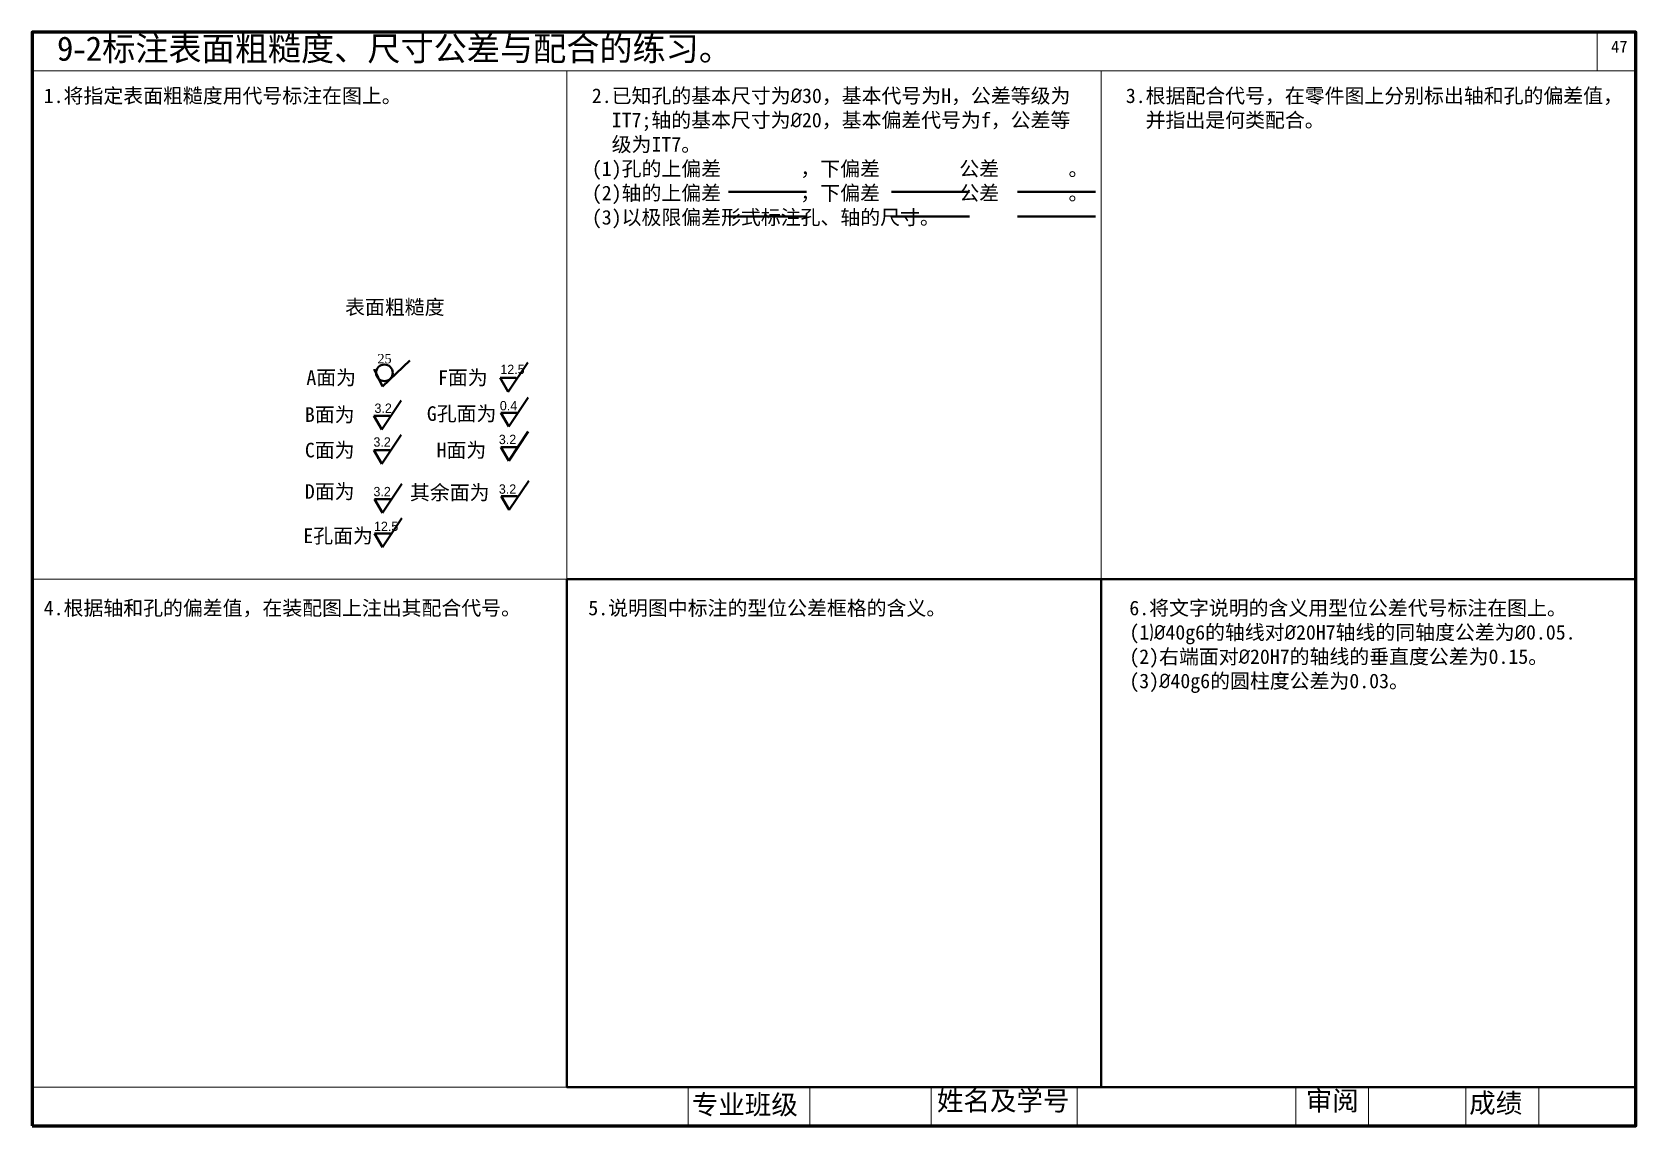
# Paper-space layout 'Layout1' of a CAD drawing. Header units: metres. Extents: x 41 to 371, y 26 to 251.
import ezdxf

# ---------------------------------------------------------------- set-up
doc = ezdxf.new("R2010")
doc.units = ezdxf.units.M
doc.header["$LTSCALE"] = 0.3
doc.layers.get('0').update_dxf_attribs({"lineweight": 40})
doc.layers.add('出图', color=7, linetype='Continuous', lineweight=15)
doc.styles.get("Standard").update_dxf_attribs({"font": 'TIMES.TTF', "height": 8})

psp = doc.layouts.get("Layout1")

# ---------------------------------------------------------------- linework, layer by layer
at = {"lineweight": 5}
for p, q in [((362.84, 243.14), (362.84, 251.14)), ((40.84, 243.14), (370.84, 243.14)), ((40.84, 34.14), (370.84, 34.14)), ((175.84, 26.14), (175.84, 34.14)), ((200.84, 26.14), (200.84, 34.14)), ((225.84, 26.14), (225.84, 34.14)), ((255.84, 26.14), (255.84, 34.14)), ((300.84, 26.14), (300.84, 34.14)), ((315.84, 26.14), (315.84, 34.14)), ((335.84, 26.14), (335.84, 34.14)), ((350.84, 26.14), (350.84, 34.14))]:
    psp.add_line(p, q, dxfattribs=at)
for p, q in [((184.1, 218.28), (200.16, 218.28)), ((217.68, 218.28), (233.73, 218.28)), ((243.59, 218.28), (259.65, 218.28)), ((184.1, 213.18), (200.16, 213.18)), ((217.68, 213.18), (233.73, 213.18)), ((243.59, 213.18), (259.65, 213.18)), ((111.23, 181.78), (112.92, 178.21)), ((112.92, 178.21), (118.6, 183.57)), ((138.82, 177.15), (142.82, 183.15)), ((140.46, 179.99), (137.18, 179.99)), ((137.18, 179.99), (138.82, 177.15)), ((112.81, 169.37), (116.81, 175.37)), ((138.93, 170), (142.93, 176)), ((114.45, 172.21), (111.17, 172.21)), ((111.17, 172.21), (112.81, 169.37)), ((137.29, 172.84), (138.93, 170)), ((140.57, 172.84), (137.29, 172.84)), ((112.81, 162.32), (116.81, 168.32)), ((138.93, 162.95), (142.93, 168.95)), ((111.17, 165.16), (112.81, 162.32)), ((114.45, 165.16), (111.17, 165.16)), ((140.57, 165.79), (137.29, 165.79)), ((137.29, 165.79), (138.93, 162.95)), ((139.03, 152.85), (143.03, 158.85)), ((112.92, 152.22), (116.92, 158.22)), ((140.67, 155.69), (137.39, 155.69)), ((137.39, 155.69), (139.03, 152.85)), ((111.28, 155.06), (112.92, 152.22)), ((114.56, 155.06), (111.28, 155.06)), ((112.92, 145.17), (116.92, 151.17)), ((114.56, 148.01), (111.28, 148.01)), ((111.28, 148.01), (112.92, 145.17)), ((260.84, 34.14), (260.84, 34.14))]:
    psp.add_line(p, q)
at = {"lineweight": 60}
psp.add_lwpolyline([(40.84, 26.14), (370.84, 26.14), (370.84, 251.14), (40.84, 251.14)], close=True, dxfattribs=at)
for points in [[(150.84, 138.64), (260.84, 138.64), (260.84, 34.14), (150.84, 34.14)], [(260.84, 138.64), (370.84, 138.64), (370.84, 34.14), (260.84, 34.14)]]:
    psp.add_lwpolyline(points, close=True)
psp.add_circle((113.34, 181.05), 1.71)
at = {"layer": '出图'}
for points in [[(40.84, 243.14), (150.84, 243.14), (150.84, 138.64), (40.84, 138.64)], [(150.84, 243.14), (260.84, 243.14), (260.84, 138.64), (150.84, 138.64)], [(260.84, 243.14), (370.84, 243.14), (370.84, 138.64), (260.84, 138.64)], [(40.84, 138.64), (150.84, 138.64), (150.84, 34.14), (40.84, 34.14)]]:
    psp.add_lwpolyline(points, close=True, dxfattribs=at)

# ---------------------------------------------------------------- texts
at = {"attachment_point": 1}
for s, insert, char_height in [('{\\f宋体|b0|i0|c134|p54;9}-{\\f宋体|b0|i0|c134|p54;2标注表面粗糙度、尺寸公差与配合的练习。}', (45.95, 250.25), 5), ('{\\f宋体|b0|i0|c134|p54;1.将指定表面粗糙度用代号标注在图上。}', (43.24, 239.55), 3), ('{\\f宋体|b0|i0|c134|p54;2.已知孔的基本尺寸为\\fISOCT|b0|i0|c0|p2;%%c\\f宋体|b0|i0|c134|p54;30，基本代号为H，公差等级为\\P  IT7;轴的基本尺寸为\\fISOCT|b0|i0|c0|p2;%%C\\f宋体|b0|i0|c134|p54;20，基本偏差代号为f，公差等\\P  级为IT7。\\P(1)孔的上偏差        ，下偏差        公差       。\\P(2)\\f宋体|b0|i0|c134|p6;轴的上偏差        ，下偏差        公差       。\\P\\f宋体|b0|i0|c134|p54;(3)以极限偏差形式标注孔、轴的尺寸。}', (156.02, 239.55), 3), ('{\\f宋体|b0|i0|c134|p54;3.根据配合代号，在零件图上分别标出轴和孔的偏差值，\\P  并指出是何类配合。}', (265.88, 239.55), 3), ('{\\f宋体|b0|i0|c134|p54;表面粗糙度}', (105.25, 196.06), 3), ('{\\f宋体|b0|i0|c134|p54;A面为}', (97.28, 181.57), 3), ('{\\f宋体|b0|i0|c134|p54;F面为}', (124.37, 181.57), 3), ('{\\f宋体|b0|i0|c134|p54;B面为}', (96.97, 173.96), 3), ('{\\f宋体|b0|i0|c134|p54;G孔面为}', (122.07, 174.17), 3), ('{\\f宋体|b0|i0|c134|p54;C面为}', (96.97, 166.66), 3), ('{\\f宋体|b0|i0|c134|p54;H面为}', (124.07, 166.66), 3), ('{\\f宋体|b0|i0|c134|p54;D面为}', (96.97, 158.14), 3), ('{\\f宋体|b0|i0|c134|p54;其余面为}', (118.59, 157.93), 3), ('{\\f宋体|b0|i0|c134|p54;E孔面为}', (96.65, 149.03), 3), ('{\\f宋体|b0|i0|c134|p54;4.根据轴和孔的偏差值，在装配图上注出其配合代号。}', (43.24, 134.18), 3), ('{\\f宋体|b0|i0|c134|p54;5.说明图中标注的型位公差框格的含义。}', (155.29, 134.18), 3), ('{\\f宋体|b0|i0|c134|p54;6.将文字说明的含义用型位公差代号标注在图上。\\P(1\\fISOCT|b0|i0|c0|p2;)%%c\\f宋体|b0|i0|c134|p54;40g6的轴线对\\fISOCT|b0|i0|c0|p2;%%C\\f宋体|b0|i0|c134|p54;20H7轴线的同轴度公差为\\fISOCT|b0|i0|c0|p2;%%C\\f宋体|b0|i0|c134|p54;0.05.\\P(2)右端面对\\fISOCT|b0|i0|c0|p2;%%C\\f宋体|b0|i0|c134|p54;20H7的轴线的垂直度公差为0.15。\\P(3)\\fISOCT|b0|i0|c0|p2;%%c\\f宋体|b0|i0|c134|p54;40g6的圆柱度公差为0.03。}', (266.61, 134.18), 3)]:
    psp.add_mtext(s, dxfattribs=dict(at, insert=insert, char_height=char_height))
for s, insert, char_height, width in [('{\\f宋体|b0|i0|c134|p54;47}', (365.72, 249.38), 2.5, 8.2975), ('25', (111.92, 184.93), 1.92, 0.8592), ('{\\f??|b0|i0|c0|p54;12.5}', (137.19, 182.72), 1.92, 0.8592), ('{\\f??|b0|i0|c0|p54;0.4}', (137.09, 175.25), 1.92, 0.8592), ('{\\f??|b0|i0|c0|p54;3.2}', (111.29, 174.73), 1.92, 0.8592), ('{\\f??|b0|i0|c0|p54;3.2}', (136.88, 168.31), 1.92, 0.8592), ('{\\f??|b0|i0|c0|p54;3.2}', (111.08, 167.78), 1.92, 0.8592), ('{\\f??|b0|i0|c0|p54;3.2}', (111.08, 157.58), 1.92, 0.8592), ('{\\f??|b0|i0|c0|p54;3.2}', (136.88, 158.1), 1.92, 0.8592), ('{\\f??|b0|i0|c0|p54;12.5}', (111.19, 150.43), 1.92, 0.8592)]:
    psp.add_mtext(s, dxfattribs=dict(at, insert=insert, char_height=char_height, width=width))
at = {"lineweight": 5, "char_height": 4, "attachment_point": 1}
for s, insert, width in [('{\\f宋体|b0|i0|c134|p2;专业班级}', (176.58, 32.52), 23.3701), ('{\\f宋体|b0|i0|c134|p2;姓名及学号}', (227.01, 33.32), 29.8443), ('{\\f宋体|b0|i0|c134|p2;审阅}', (302.91, 33.32), 13.7378), ('{\\f宋体|b0|i0|c134|p2;成绩}', (336.54, 32.85), 13.2641)]:
    psp.add_mtext(s, dxfattribs=dict(at, insert=insert, width=width))

# ---------------------------------------------------------------- viewports
at = {"layer": '0'}
for center, view_center_point, view_height, status, outline in [((205.84, 86.39), (1389.897, -776.939), 381.55316, 6, [(150.84, 138.64), (260.84, 138.64), (260.84, 34.14), (150.84, 34.14)]), ((315.84, 86.39), (1861.067, -785.31), 464.35222, 7, [(260.84, 138.64), (370.84, 138.64), (370.84, 34.14), (260.84, 34.14)])]:
    vp = psp.add_viewport(center=center, size=(110, 104.5), view_center_point=view_center_point, view_height=view_height, status=status, dxfattribs=at)
    vp.dxf.flags = 0x10000  # cut along an outline
    vp.dxf.clipping_boundary_handle = psp.add_lwpolyline(outline, format="xyb", close=True, dxfattribs={"invisible": 1}).dxf.handle
at = {"layer": '出图'}
vp = psp.add_viewport(center=(95.84, 190.89), size=(110, 104.5), view_center_point=(1039.99, -543.215), view_height=318.80936, dxfattribs=at)
vp.dxf.flags = 0x10000  # cut along an outline
vp.dxf.clipping_boundary_handle = psp.add_lwpolyline([(40.84, 243.14), (150.84, 243.14), (150.84, 138.64), (40.84, 138.64)], format="xyb", close=True, dxfattribs={"invisible": 1}).dxf.handle
for center, view_center_point, view_height, status, outline in [((205.84, 190.89), (1372.037, -445.773), 228.93834, 5, [(150.84, 243.14), (260.84, 243.14), (260.84, 138.64), (150.84, 138.64)]), ((315.84, 190.89), (1598.608, -452.906), 165.28252, 3, [(260.84, 243.14), (370.84, 243.14), (370.84, 138.64), (260.84, 138.64)]), ((95.84, 86.39), (912.95, -801.441), 327.09323, 4, [(40.84, 138.64), (150.84, 138.64), (150.84, 34.14), (40.84, 34.14)])]:
    vp = psp.add_viewport(center=center, size=(110, 104.5), view_center_point=view_center_point, view_height=view_height, status=status, dxfattribs=at)
    vp.dxf.flags = 0x10000  # cut along an outline
    vp.dxf.clipping_boundary_handle = psp.add_lwpolyline(outline, format="xyb", close=True, dxfattribs={"invisible": 1}).dxf.handle

doc.saveas('drawing.dxf')
